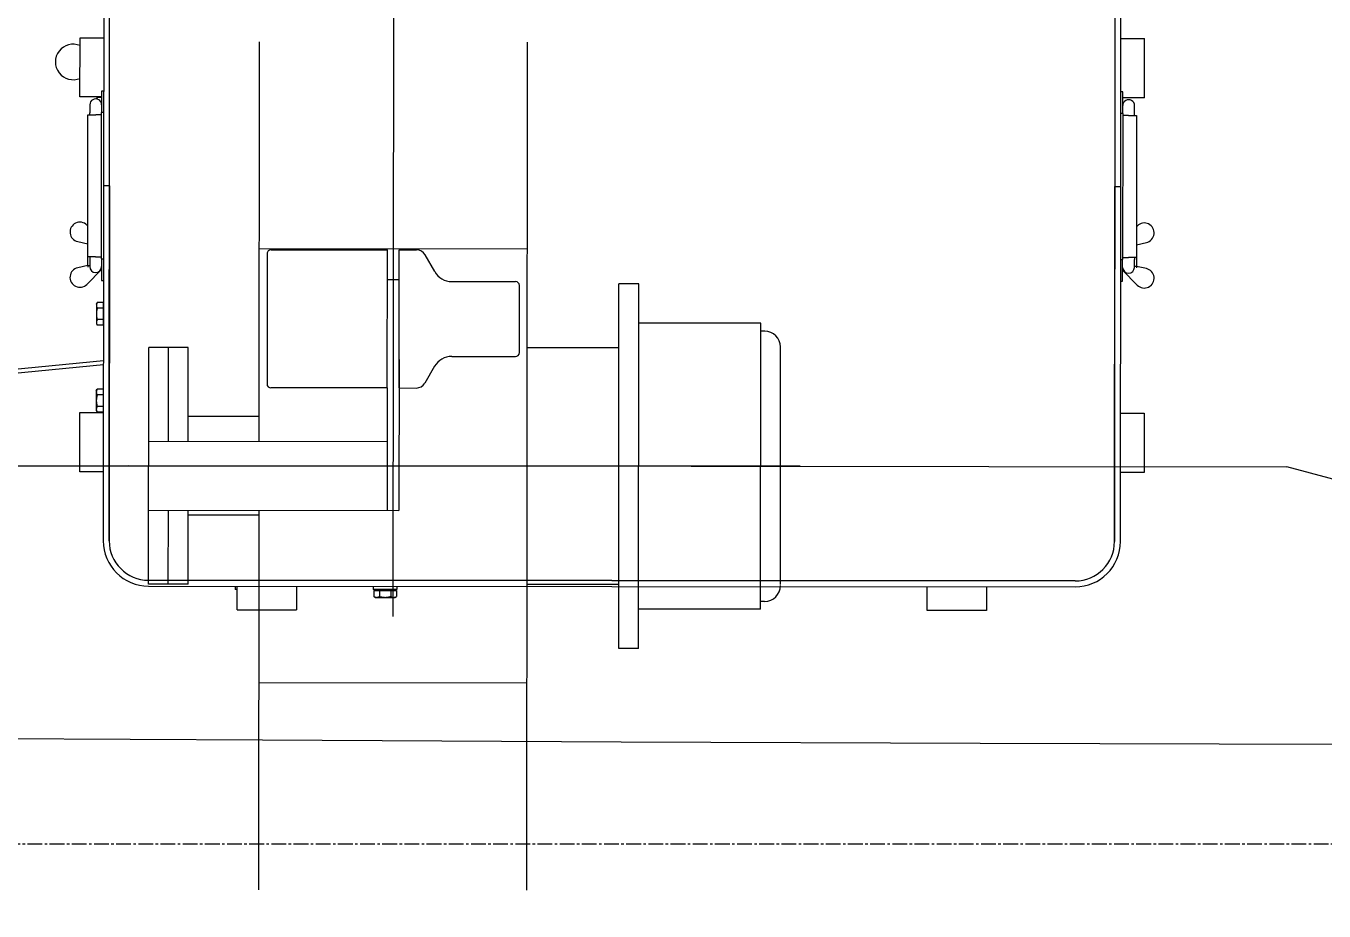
# Model space of a CAD drawing. Header units: millimetres. Extents: x -179076 to 119312, y -18667 to 180141.
# Drawn here: x -64025 to -63367, y 127657 to 128106 of the extents above; entities that cross this region are included whole.
import ezdxf

# ---------------------------------------------------------------- set-up
doc = ezdxf.new("R2010")
doc.units = ezdxf.units.MM
doc.linetypes.add('X-GRID_5~ROOF$0$CENTER2', pattern=[1.125, 0.75, -0.125, 0.125, -0.125])
for name, color, linetype in [('X-EXT_PH$0$A-254', 254, 'Continuous'), ('X-EXT_PH$0$A-ELE3', 4, 'Continuous'), ('X-EXT_PH$0$A-ELE4', 8, 'Continuous'), ('X-EXT_PH$0$A-MEP1a', 5, 'Continuous'), ('X-EXT_PH$0$A-PAT', 251, 'Continuous'), ('X-EXT_PH$0$EA-K', 30, 'Continuous'), ('X-GRID_5~ROOF$0$A-CEN1', 1, 'X-GRID_5~ROOF$0$CENTER2')]:
    doc.layers.add(name, color=color, linetype=linetype)

# ---------------------------------------------------------------- blocks, each defined once
blk = doc.blocks.new('X-EXT_PH$0$bmu_office')
at = {"layer": 'X-EXT_PH$0$A-MEP1a', "color": 251}
for p, q in [((1290880.96, -1563836.21), (1290880.96, -1564266.21)), ((1291016.96, -1563836.21), (1291016.96, -1564028.71)), ((1290880.96, -1563941.21), (1291016.96, -1563941.21)), ((1290824.46, -1563958.71), (1290824.46, -1564143.71)), ((1290824.46, -1563958.71), (1290834.46, -1563958.71)), ((1290834.46, -1563958.71), (1290834.46, -1564143.71)), ((1290948.96, -1565237.36), (1290948.96, -1563974.84)), ((1290948.96, -1565237.36), (1290948.96, -1563974.84)), ((1290647.96, -1563990.21), (1290647.96, -1563978.21)), ((1290647.96, -1563978.21), (1290677.96, -1563978.21)), ((1290677.96, -1563978.21), (1290677.96, -1563990.21)), ((1290762.46, -1563978.71), (1290762.46, -1564123.71)), ((1290762.46, -1563978.71), (1290824.46, -1563978.71)), ((1291027.96, -1563978.21), (1290997.96, -1563978.21)), ((1290997.96, -1563990.21), (1290997.96, -1563978.21)), ((1291027.96, -1563978.21), (1291027.96, -1563990.21)), ((1290760.46, -1563982.71), (1290762.46, -1563982.71)), ((1290946.96, -1563988.61), (1290958.96, -1563988.61)), ((1290946.96, -1563990.21), (1290946.96, -1563988.61)), ((1290947.96, -1563984.61), (1290947.18, -1563985.06)), ((1290947.18, -1563988.11), (1290947.18, -1563985.06)), ((1290950.07, -1563988.11), (1290947.18, -1563988.11)), ((1290948.63, -1563984.61), (1290947.96, -1563984.61)), ((1290948.61, -1563988.11), (1290948.61, -1563988.61)), ((1290952.96, -1563984.61), (1290948.63, -1563984.61)), ((1290950.07, -1563988.11), (1290950.07, -1563985.06)), ((1290955.84, -1563988.11), (1290950.07, -1563988.11)), ((1290957.29, -1563984.61), (1290952.96, -1563984.61)), ((1290955.84, -1563988.11), (1290955.84, -1563985.06)), ((1290958.73, -1563988.11), (1290955.84, -1563988.11)), ((1290957.96, -1563984.61), (1290957.29, -1563984.61)), ((1290957.31, -1563988.11), (1290957.31, -1563988.61)), ((1290957.96, -1563984.61), (1290958.73, -1563985.06)), ((1290958.73, -1563988.11), (1290958.73, -1563985.06)), ((1290958.96, -1563990.21), (1290958.96, -1563988.61)), ((1291027.96, -1563988.61), (1291028.96, -1563988.61)), ((1291028.96, -1563990.21), (1291028.96, -1563988.61)), ((1291072.96, -1563990.21), (1290602.96, -1563990.21)), ((1291072.96, -1563993.21), (1290602.96, -1563993.21)), ((1290602.96, -1563993.21), (1291072.96, -1563993.21)), ((1290752.46, -1563991.21), (1290752.46, -1564111.71)), ((1290834.46, -1563991.21), (1290880.96, -1563991.21)), ((1291052.96, -1563991.21), (1291052.96, -1564028.71)), ((1291052.96, -1563991.21), (1291072.96, -1563991.21)), ((1291062.96, -1563991.21), (1291062.96, -1564028.71)), ((1291072.96, -1563991.21), (1291072.96, -1564111.21)), ((1290308.96, -1564001.21), (1290495.56, -1564051.21)), ((1290579.96, -1564013.21), (1290579.96, -1564193.21)), ((1290582.96, -1564013.21), (1290582.96, -1564193.21)), ((1290582.96, -1564373.21), (1290582.96, -1564013.21)), ((1291092.96, -1564193.21), (1291092.96, -1564013.21)), ((1291092.96, -1564013.21), (1291092.96, -1564373.21)), ((1291095.96, -1564193.21), (1291095.96, -1564013.21)), ((1291016.96, -1564026.21), (1291052.96, -1564026.21)), ((1291072.96, -1564028.71), (1290945.96, -1564028.71)), ((1290945.96, -1564105.19), (1290945.96, -1564028.71)), ((1290951.96, -1564090.76), (1290951.96, -1564028.71)), ((1290567.96, -1564048.21), (1290579.96, -1564048.21)), ((1290567.96, -1564078.21), (1290567.96, -1564048.21)), ((1291095.96, -1564048.21), (1291107.96, -1564048.21)), ((1291107.96, -1564048.21), (1291107.96, -1564078.21)), ((1290948.96, -1564051.21), (1290495.56, -1564051.21)), ((1290742.46, -1564051.21), (1291082.96, -1564051.21)), ((1291748.96, -1564051.21), (1290948.96, -1564051.21)), ((1291072.96, -1564063.71), (1290951.96, -1564063.71)), ((1291016.96, -1564063.71), (1291016.96, -1564266.21)), ((1291052.96, -1564063.71), (1291052.96, -1564111.21)), ((1291062.96, -1564063.71), (1291062.96, -1564111.21)), ((1290579.96, -1564078.21), (1290567.96, -1564078.21)), ((1291016.96, -1564076.21), (1291052.96, -1564076.21)), ((1291107.96, -1564078.21), (1291095.96, -1564078.21)), ((1291096.06, -1564079.86), (1291095.96, -1564079.86)), ((1291096.06, -1564078.44), (1291099.11, -1564078.44)), ((1291096.06, -1564081.32), (1291096.06, -1564078.44)), ((1291096.06, -1564081.32), (1291099.11, -1564081.32)), ((1291096.06, -1564087.1), (1291096.06, -1564081.32)), ((1291099.56, -1564079.21), (1291099.11, -1564078.44)), ((1291099.56, -1564079.88), (1291099.56, -1564079.21)), ((1291099.56, -1564084.21), (1291099.56, -1564079.88)), ((1291095.96, -1564102.46), (1291303.47, -1564081.93)), ((1291095.96, -1564104.47), (1291303.67, -1564083.92)), ((1291095.96, -1564104.49), (1291303.68, -1564083.96)), ((1291096.06, -1564087.1), (1291099.11, -1564087.1)), ((1291096.06, -1564089.98), (1291096.06, -1564087.1)), ((1291099.56, -1564088.54), (1291099.56, -1564084.21)), ((1290927.95, -1564101.76), (1290932.86, -1564093.26)), ((1290945.96, -1564090.76), (1290937.19, -1564090.76)), ((1290945.96, -1564090.76), (1290945.96, -1564160.76)), ((1290951.96, -1564090.76), (1290951.96, -1564160.76)), ((1290951.96, -1564090.76), (1291010.96, -1564090.76)), ((1291012.96, -1564158.76), (1291012.96, -1564092.76)), ((1291096.06, -1564088.56), (1291095.96, -1564088.56)), ((1291096.06, -1564089.98), (1291099.11, -1564089.98)), ((1291099.56, -1564089.21), (1291099.11, -1564089.98)), ((1291099.56, -1564089.21), (1291099.56, -1564088.54)), ((1291012.96, -1564100.76), (1291012.96, -1564100.76)), ((1291012.96, -1564101.97), (1291012.96, -1564100.76)), ((1290919.29, -1564106.76), (1290886.96, -1564106.76)), ((1290834.46, -1564111.21), (1290880.96, -1564111.21)), ((1290884.96, -1564108.76), (1290884.96, -1564142.76)), ((1291052.96, -1564111.21), (1291072.96, -1564111.21)), ((1290760.46, -1564119.71), (1290762.46, -1564119.71)), ((1290762.46, -1564123.71), (1290824.46, -1564123.71)), ((1291012.96, -1564150.76), (1291012.96, -1564125.76)), ((1291096.06, -1564123.86), (1291095.96, -1564123.86)), ((1291096.06, -1564122.44), (1291099.11, -1564122.44)), ((1291096.06, -1564125.32), (1291096.06, -1564122.44)), ((1291096.06, -1564125.32), (1291099.11, -1564125.32)), ((1291096.06, -1564131.1), (1291096.06, -1564125.32)), ((1291099.56, -1564123.21), (1291099.11, -1564122.44)), ((1291099.56, -1564123.88), (1291099.56, -1564123.21)), ((1291099.56, -1564128.21), (1291099.56, -1564123.88)), ((1291096.06, -1564132.56), (1291095.96, -1564132.56)), ((1291096.06, -1564131.1), (1291099.11, -1564131.1)), ((1291096.06, -1564133.98), (1291096.06, -1564131.1)), ((1291096.06, -1564133.98), (1291099.11, -1564133.98)), ((1291099.56, -1564133.21), (1291099.11, -1564133.98)), ((1291099.56, -1564132.54), (1291099.56, -1564128.21)), ((1291099.56, -1564133.21), (1291099.56, -1564132.54)), ((1290578.96, -1564150.7), (1290571.51, -1564143.19)), ((1290578.96, -1564145.21), (1290578.96, -1564156.13)), ((1290579.96, -1564145.21), (1290578.96, -1564145.21)), ((1290824.46, -1564143.71), (1290834.46, -1564143.71)), ((1290919.29, -1564144.76), (1290886.96, -1564144.76)), ((1290951.96, -1564145.76), (1290945.96, -1564145.76)), ((1291096.96, -1564145.21), (1291095.96, -1564145.21)), ((1291104.41, -1564143.19), (1291096.96, -1564150.7)), ((1291096.96, -1564156.13), (1291096.96, -1564145.21)), ((1290566.88, -1564151.59), (1290571.96, -1564152.71)), ((1290571.96, -1564152.83), (1290571.96, -1564151.92)), ((1290571.96, -1564157.21), (1290571.96, -1564152.83)), ((1290572.96, -1564152.21), (1290572.96, -1564156.21)), ((1290927.95, -1564149.76), (1290932.86, -1564158.26)), ((1291012.96, -1564150.76), (1291012.96, -1564150.76)), ((1291102.96, -1564156.21), (1291102.96, -1564152.21)), ((1291103.96, -1564152.71), (1291109.03, -1564151.59)), ((1291103.96, -1564152.83), (1291103.96, -1564151.92)), ((1291103.96, -1564152.83), (1291103.96, -1564157.21)), ((1290571.96, -1564157.21), (1290575.96, -1564157.21)), ((1290571.96, -1564229.21), (1290571.96, -1564157.21)), ((1290572.96, -1564157.21), (1290572.96, -1564156.21)), ((1290577.96, -1564157.21), (1290575.96, -1564157.21)), ((1290578.96, -1564157.21), (1290577.96, -1564157.21)), ((1290578.96, -1564230.28), (1290578.96, -1564156.13)), ((1290579.96, -1564156.13), (1290578.96, -1564156.13)), ((1291096.96, -1564156.13), (1291095.96, -1564156.13)), ((1291096.96, -1564156.13), (1291096.96, -1564230.28)), ((1291097.96, -1564157.21), (1291096.96, -1564157.21)), ((1291099.96, -1564157.21), (1291097.96, -1564157.21)), ((1291099.96, -1564157.21), (1291103.96, -1564157.21)), ((1291102.96, -1564157.21), (1291102.96, -1564156.21)), ((1291103.96, -1564157.21), (1291103.96, -1564229.21)), ((1290571.96, -1564163.71), (1290566.88, -1564164.83)), ((1290880.96, -1564161.21), (1291016.96, -1564161.21)), ((1290945.96, -1564160.76), (1290937.19, -1564160.76)), ((1291010.96, -1564160.76), (1290951.96, -1564160.76)), ((1291109.03, -1564164.83), (1291103.96, -1564163.71)), ((1290571.51, -1564173.23), (1290571.96, -1564172.78)), ((1291103.96, -1564172.78), (1291104.41, -1564173.23)), ((1290582.96, -1564193.21), (1290579.96, -1564193.21)), ((1290579.96, -1564193.21), (1290579.96, -1564373.21)), ((1290582.96, -1564193.21), (1290579.96, -1564193.21)), ((1290582.96, -1564373.21), (1290582.96, -1564193.21)), ((1291092.96, -1564193.21), (1291095.96, -1564193.21)), ((1291092.96, -1564193.21), (1291095.96, -1564193.21)), ((1291092.96, -1564193.21), (1291092.96, -1564373.21)), ((1291095.96, -1564373.21), (1291095.96, -1564193.21)), ((1290575.96, -1564229.21), (1290571.96, -1564229.21)), ((1290572.96, -1564229.21), (1290572.96, -1564230.21)), ((1290572.96, -1564230.21), (1290572.96, -1564234.21)), ((1290575.96, -1564229.21), (1290577.96, -1564229.21)), ((1290577.96, -1564229.21), (1290578.96, -1564229.21)), ((1290578.96, -1564230.28), (1290578.96, -1564241.21)), ((1290578.96, -1564230.28), (1290579.96, -1564230.28)), ((1291095.96, -1564230.28), (1291096.96, -1564230.28)), ((1291096.96, -1564229.21), (1291097.96, -1564229.21)), ((1291096.96, -1564241.21), (1291096.96, -1564230.28)), ((1291097.96, -1564229.21), (1291099.96, -1564229.21)), ((1291103.96, -1564229.21), (1291099.96, -1564229.21)), ((1291102.96, -1564229.21), (1291102.96, -1564230.21)), ((1291102.96, -1564234.21), (1291102.96, -1564230.21)), ((1290567.96, -1564238.21), (1290578.96, -1564238.21)), ((1290567.96, -1564238.21), (1290567.96, -1564268.21)), ((1291096.96, -1564235.1), (1291097.09, -1564235.1)), ((1291096.96, -1564237.98), (1291099.11, -1564237.98)), ((1291096.96, -1564238.21), (1291107.96, -1564238.21)), ((1291099.56, -1564237.21), (1291099.11, -1564237.98)), ((1291099.56, -1564237.21), (1291099.56, -1564237.18)), ((1291107.96, -1564238.21), (1291107.96, -1564268.21)), ((1290578.96, -1564241.21), (1290579.96, -1564241.21)), ((1291095.96, -1564241.21), (1291096.96, -1564241.21)), ((1290579.96, -1564268.21), (1290567.96, -1564268.21)), ((1291107.96, -1564268.21), (1291095.96, -1564268.21))]:
    blk.add_line(p, q, dxfattribs=at)
for centre, radius, start, end in [((1290760.46, -1563990.71), 8, 90, 180), ((1290602.96, -1564013.21), 23, 90, 180), ((1290602.96, -1564013.21), 20, 90, 180), ((1290602.96, -1564013.21), 20, 90, 180), ((1291072.96, -1564013.21), 23, 0, 90), ((1291072.96, -1564013.21), 20, 0, 90), ((1291072.96, -1564013.21), 20, 0, 90), ((1290937.19, -1564095.76), 5, 90, 150), ((1291010.96, -1564092.76), 2, 0, 90), ((1290886.96, -1564108.76), 2, 90, 180), ((1290919.29, -1564096.76), 10, 270, 330), ((1290760.46, -1564111.71), 8, 180, 270), ((1290567.96, -1564146.71), 5, 44.76027, 257.58795), ((1290886.96, -1564142.76), 2, 180, 270), ((1290919.29, -1564154.76), 10, 30, 90), ((1291107.96, -1564146.71), 5, 282.41205, 135.23973), ((1290575.96, -1564152.21), 3, 0, 180), ((1291099.96, -1564152.21), 3, 0, 180), ((1290937.19, -1564155.76), 5, 210, 270), ((1291010.96, -1564158.76), 2, 270, 0), ((1290567.96, -1564169.71), 5, 102.41205, 315.23973), ((1291107.96, -1564169.71), 5, 224.76027, 77.58795), ((1290575.96, -1564234.21), 3, 180, 0), ((1291099.96, -1564234.21), 3, 180, 0), ((1291111.47, -1564255.91), 9, 246.99324, 113.00676)]:
    blk.add_arc(centre, radius, start, end, dxfattribs=at)
for points, weights in [([(1290948.63, -1563984.61), (1290947.96, -1563984.61), (1290947.18, -1563985.06)], [1, 1.0379548493, 1]), ([(1290950.07, -1563985.06), (1290949.3, -1563984.61), (1290948.63, -1563984.61)], [1, 1.0379548493, 1]), ([(1290952.96, -1563984.61), (1290951.62, -1563984.61), (1290950.07, -1563985.06)], [1, 1.0379548493, 1]), ([(1290955.84, -1563985.06), (1290954.3, -1563984.61), (1290952.96, -1563984.61)], [1, 1.0379548493, 1]), ([(1290957.29, -1563984.61), (1290956.62, -1563984.61), (1290955.84, -1563985.06)], [1, 1.0379548493, 1]), ([(1290958.73, -1563985.06), (1290957.96, -1563984.61), (1290957.29, -1563984.61)], [1, 1.0379548493, 1]), ([(1291099.56, -1564079.88), (1291099.56, -1564079.21), (1291099.11, -1564078.44)], [1, 1.0379548493, 1]), ([(1291099.11, -1564081.32), (1291099.56, -1564080.55), (1291099.56, -1564079.88)], [1, 1.0379548493, 1]), ([(1291099.56, -1564084.21), (1291099.56, -1564082.87), (1291099.11, -1564081.32)], [1, 1.0379548493, 1]), ([(1291099.11, -1564087.1), (1291099.56, -1564085.55), (1291099.56, -1564084.21)], [1, 1.0379548493, 1]), ([(1291099.56, -1564088.54), (1291099.56, -1564087.87), (1291099.11, -1564087.1)], [1, 1.0379548493, 1]), ([(1291099.11, -1564089.98), (1291099.56, -1564089.21), (1291099.56, -1564088.54)], [1, 1.0379548493, 1]), ([(1291099.56, -1564123.88), (1291099.56, -1564123.21), (1291099.11, -1564122.44)], [1, 1.0379548493, 1]), ([(1291099.11, -1564125.32), (1291099.56, -1564124.55), (1291099.56, -1564123.88)], [1, 1.0379548493, 1]), ([(1291099.56, -1564128.21), (1291099.56, -1564126.87), (1291099.11, -1564125.32)], [1, 1.0379548493, 1]), ([(1291099.11, -1564131.1), (1291099.56, -1564129.55), (1291099.56, -1564128.21)], [1, 1.0379548493, 1]), ([(1291099.56, -1564132.54), (1291099.56, -1564131.87), (1291099.11, -1564131.1)], [1, 1.0379548493, 1]), ([(1291099.11, -1564133.98), (1291099.56, -1564133.21), (1291099.56, -1564132.54)], [1, 1.0379548493, 1]), ([(1290572.96, -1564152.7), (1290572.45, -1564152.77), (1290571.96, -1564152.83)], [1.00084568849, 1.00048873151, 1]), ([(1290578.96, -1564151.94), (1290578.95, -1564151.94), (1290578.94, -1564151.94)], [1.00074253509, 1.00074647174, 1.00075039391]), ([(1291096.97, -1564151.94), (1291096.96, -1564151.94), (1291096.96, -1564151.94)], [1.00075039392, 1.00074647175, 1.00074253511]), ([(1291103.96, -1564152.83), (1291103.46, -1564152.77), (1291102.96, -1564152.7)], [1, 1.00048873152, 1.00084568851]), ([(1291099.11, -1564237.98), (1291099.36, -1564237.55), (1291099.47, -1564237.17)], [1, 1.02074404256, 1.01881296931])]:
    blk.add_rational_spline(points, weights, degree=2, dxfattribs=at)

msp = doc.modelspace()

# ---------------------------------------------------------------- hatches: boundary and pattern name
at = {"layer": 'X-EXT_PH$0$A-254'}
h = msp.add_hatch(color=256, dxfattribs=at)
h.dxf.hatch_style = 1
edge = h.paths.add_edge_path(flags=16)
edge.add_arc((-150113.34, 146990.77), 116300, 0, 7.2498053)
edge.add_arc((-40000.75, 160998.48), 5300, 7.24981, 83.51554)
edge.add_arc((-62813.34, -39709.23), 207300, 83.5155446, 96.4844554)
edge.add_arc((-85625.94, 160998.48), 5300, 96.48446, 172.75019)
edge.add_arc((24486.66, 146990.77), 116300, 172.7501947, 180)
edge.add_arc((24486.66, 146990.77), 116300, 180, 187.2498053)
edge.add_arc((-85625.94, 132983.06), 5300, 187.24981, 263.51554)
edge.add_arc((-62813.34, 333690.77), 207300, 263.5155446, 276.4844554)
edge.add_arc((-40000.75, 132983.06), 5300, 276.48446, 352.75019)
edge.add_arc((-150113.34, 146990.77), 116300, 352.7501947, 360)
edge = h.paths.add_edge_path()
edge.add_arc((-150113.34, 146990.77), 116800, 0, 7.2498053)
edge.add_arc((-40000.75, 160998.48), 5800, 7.249805, 83.515545)
edge.add_arc((-62813.34, -39709.23), 207800, 83.5155446, 96.4844554)
edge.add_arc((-85625.94, 160998.48), 5800, 96.484455, 172.750195)
edge.add_arc((24486.66, 146990.77), 116800, 172.7501947, 180)
edge.add_arc((24486.66, 146990.77), 116800, 180, 187.2498053)
edge.add_arc((-85625.94, 132983.06), 5800, 187.249805, 263.515545)
edge.add_arc((-62813.34, 333690.77), 207800, 263.5155446, 276.4844554)
edge.add_arc((-40000.75, 132983.06), 5800, 276.484455, 352.750195)
edge.add_arc((-150113.34, 146990.77), 116800, 352.7501947, 360)
at = {"layer": 'X-EXT_PH$0$A-PAT'}
h = msp.add_hatch(dxfattribs=at)
h.set_pattern_fill('NET', color=256, scale=600)
h.set_pattern_definition([(0, (-165939.6, 60614), (0, 1905), []), (90, (-165939.6, 60614), (-1905, 1e-13), [])])
h.paths.add_polyline_path([(-81613.34, 153190.77), (-42913.34, 153190.77), (-42913.34, 140790.77), (-81613.34, 140790.77)], flags=16)
h.paths.add_polyline_path([(-42863.34, 145590.77), (-42763.34, 140790.77), (-42713.34, 140790.77)], flags=16)
edge = h.paths.add_edge_path()
edge.add_arc((-40000.75, 160998.48), 5300, 7.24981, 83.51554)
edge.add_arc((-62813.34, -39709.23), 207300, 83.5155446, 96.4844554)
edge.add_arc((-85625.94, 160998.48), 5300, 96.48446, 172.75019)
edge.add_arc((24486.66, 146990.77), 116300, 172.7501947, 187.2498053)
edge.add_arc((-85625.94, 132983.06), 5300, 187.24981, 263.51554)
edge.add_arc((-62813.34, 333690.77), 207300, 263.5155446, 276.4844554)
edge.add_arc((-40000.75, 132983.06), 5300, 276.48446, 352.75019)
edge.add_arc((-150113.34, 146990.77), 116300, 352.7501947, 367.2498053)

# ---------------------------------------------------------------- linework, layer by layer
at = {"layer": 'X-EXT_PH$0$A-ELE3', "color": 11, "true_color": 0xf27172}
for points in [[(-35013.34, 146990.77, 0.031644), (-35933.52, 161515.88, 0.345625), (-39537.72, 165072.25, 0.056648), (-86088.97, 165072.25, 0.345625), (-89693.16, 161515.88, 0.031644), (-90613.34, 146990.77, 0.031644), (-89693.16, 132465.65, 0.345625), (-86088.97, 128909.29, 0.056648), (-39537.72, 128909.29, 0.345625), (-35933.52, 132465.65, 0.031644)], [(-35163.34, 146990.77, 0.031644), (-36082.32, 161496.95, 0.345625), (-39554.66, 164923.21, 0.056648), (-86072.03, 164923.21, 0.345625), (-89544.36, 161496.95, 0.031644), (-90463.34, 146990.77, 0.031644), (-89544.36, 132484.58, 0.345625), (-86072.03, 129058.33, 0.056648), (-39554.66, 129058.33, 0.345625), (-36082.32, 132484.58, 0.031644)]]:
    msp.add_lwpolyline(points, format="xyb", close=True, dxfattribs=at)
at = {"layer": 'X-EXT_PH$0$A-ELE4', "color": 5}
msp.add_lwpolyline([(-33813.34, 146990.77, 0.031644), (-34743.12, 161667.32, 0.345625), (-39402.2, 166264.57, 0.056648), (-86224.49, 166264.57, 0.345625), (-90883.57, 161667.32, 0.031644), (-91813.34, 146990.77, 0.031644), (-90883.57, 132314.22, 0.345625), (-86224.49, 127716.96, 0.056648), (-39402.2, 127716.96, 0.345625), (-34743.12, 132314.22, 0.031644)], format="xyb", close=True, dxfattribs=at)
at = {"layer": 'X-GRID_5~ROOF$0$A-CEN1', "ltscale": 10}
msp.add_lwpolyline([(-29513.34, 127690.77), (-99513.34, 127690.77)], dxfattribs=at)

# ---------------------------------------------------------------- block references
at = {"layer": 'X-EXT_PH$0$EA-K', "rotation": 179.9557597577192}
msp.add_blockref('X-EXT_PH$0$bmu_office', (1225901.81, -1437164.97), dxfattribs=at)

doc.saveas('drawing.dxf')
